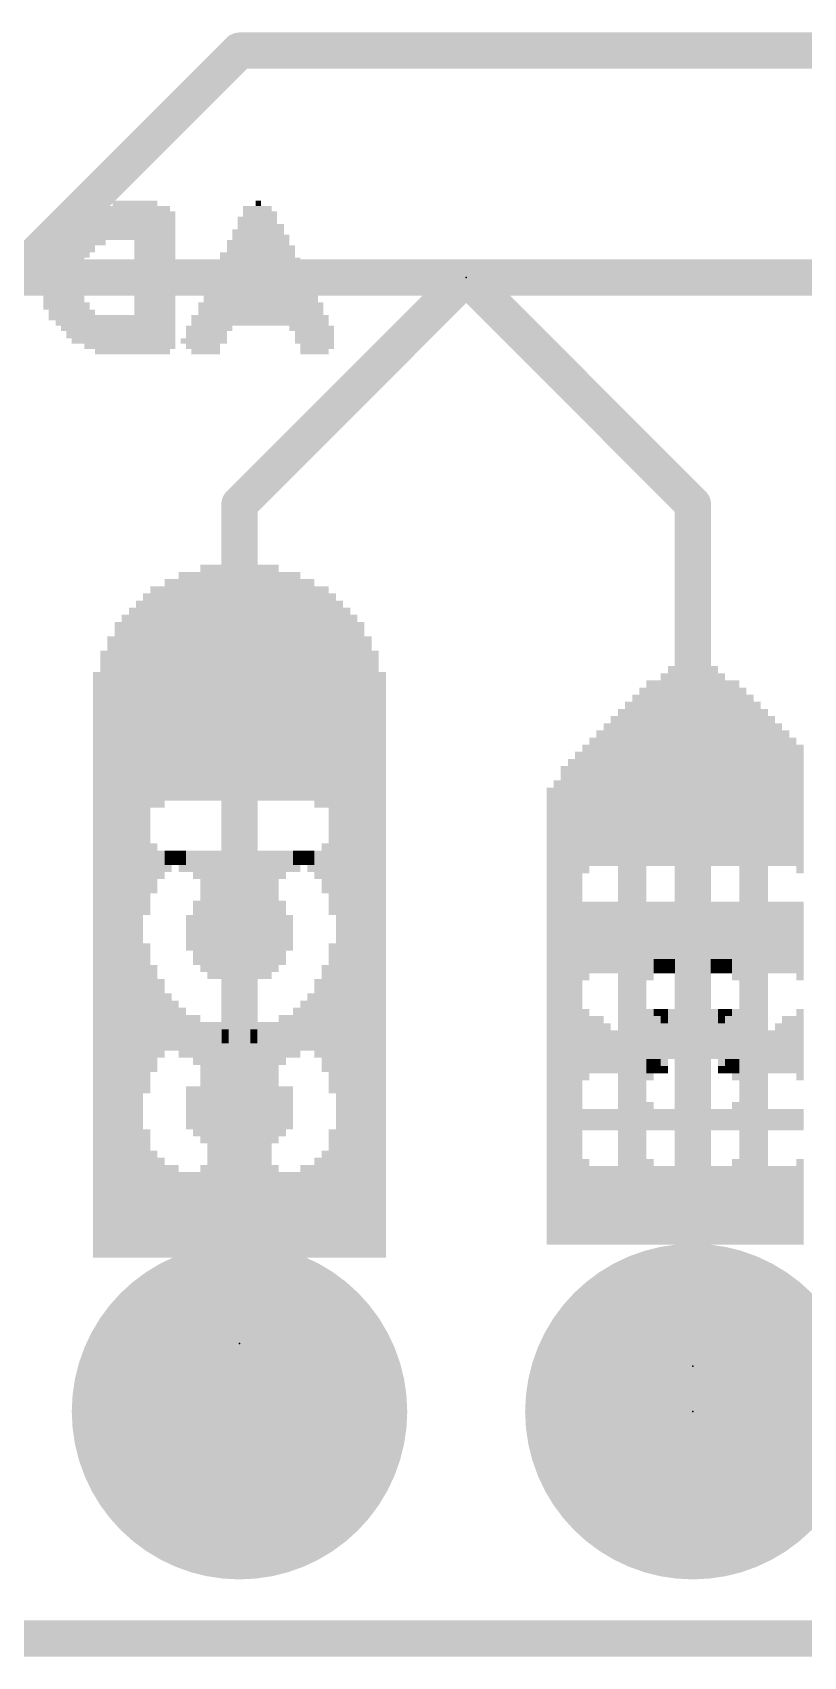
# Model space of a CAD drawing. Extents: x -41 to 66, y -21 to 32.
# Drawn here: x 14.08 to 18.4, y -0.1 to 8.99 of the extents above; entities that cross this region are included whole.
import ezdxf

# ---------------------------------------------------------------- set-up
doc = ezdxf.new("R2010")
doc.units = 0
for name, color, linetype in [('1', 12, 'CONTINUOUS'), ('16', 132, 'CONTINUOUS'), ('17', 110, 'CONTINUOUS'), ('20', 53, 'CONTINUOUS'), ('21', 41, 'CONTINUOUS'), ('22', 40, 'CONTINUOUS'), ('23', 53, 'CONTINUOUS'), ('24', 53, 'CONTINUOUS'), ('51', 53, 'CONTINUOUS')]:
    doc.layers.add(name, color=color, linetype=linetype)

# ---------------------------------------------------------------- blocks, each defined once
blk = doc.blocks.new('RECT')
blk.add_solid([(-0.5, -0.5), (0.5, -0.5), (-0.5, 0.5), (0.5, 0.5)])
blk = doc.blocks.new('ROUNDP')
at = {"const_width": 0.5}
blk.add_lwpolyline([(0, -0.25, 1), (0, 0.25, 1), (0, -0.25)], format="xyb", dxfattribs=at)

msp = doc.modelspace()

# ---------------------------------------------------------------- linework, layer by layer
at = {"layer": '1', "const_width": 0.2032}
for points in [[(12.7, 6.35), (15.24, 8.89)], [(15.24, 8.89), (20.32, 8.89)], [(15.24, 6.35), (16.51, 7.62)], [(16.51, 7.62), (20.32, 7.62)], [(15.24, 1.27), (15.24, 6.35)], [(25.4, 0), (0, 0)]]:
    msp.add_lwpolyline(points, dxfattribs=at)
at = {"layer": '1', "const_width": 0.1016}
for points in [[(15.24, 8.9408, 1), (15.24, 8.8392)], [(15.2759, 8.8541, 1), (15.2041, 8.9259)], [(16.51, 7.6708, 1), (16.51, 7.5692)], [(16.5459, 7.5841, 1), (16.4741, 7.6559)], [(15.2908, 6.35, 1), (15.1892, 6.35)], [(15.2041, 6.3859, 1), (15.2759, 6.3141)], [(15.1892, 1.27, 1), (15.2908, 1.27)]]:
    msp.add_lwpolyline(points, format="xyb", dxfattribs=at)
at = {"layer": '16', "const_width": 0.2032}
for points in [[(16.51, 7.62), (10.16, 7.62)], [(16.51, 7.62), (17.78, 6.35)], [(17.78, 1.27), (17.78, 6.35)], [(25.4, 0), (0, 0)]]:
    msp.add_lwpolyline(points, dxfattribs=at)
at = {"layer": '16', "const_width": 0.1016}
for points in [[(16.5459, 7.6559, 1), (16.4741, 7.5841)], [(16.51, 7.5692, 1), (16.51, 7.6708)], [(17.8308, 6.35, 1), (17.7292, 6.35)], [(17.7441, 6.3141, 1), (17.8159, 6.3859)], [(17.7292, 1.27, 1), (17.8308, 1.27)]]:
    msp.add_lwpolyline(points, format="xyb", dxfattribs=at)
at = {"layer": '20', "const_width": 0.2032}
msp.add_lwpolyline([(25.4, 0), (0, 0)], dxfattribs=at)
at = {"layer": '23'}
for p in [(15.24, 1.651), (17.78, 1.524), (17.78, 1.27)]:
    msp.add_point(p, dxfattribs=at)
at = {"layer": '24'}
for p in [(16.51, 7.62), (15.24, 1.651), (17.78, 1.524)]:
    msp.add_point(p, dxfattribs=at)

# ---------------------------------------------------------------- block references
at = {"layer": '17', "xscale": 1.8796, "yscale": 1.8796, "rotation": 90}
for p in [(15.24, 1.27), (15.24, 1.27), (17.78, 1.27), (17.78, 1.27)]:
    msp.add_blockref('ROUNDP', p, dxfattribs=at)
at = {"layer": '21', "yscale": 0.04, "rotation": 90}
for p, xscale in [((15.04, 5.351), 1.32), ((15.08, 5.351), 1.32), ((15.12, 5.351), 1.32), ((15.16, 5.351), 1.32), ((15.2, 5.351), 1.32), ((15.24, 5.351), 1.32), ((15.28, 5.351), 1.32), ((15.32, 5.351), 1.32), ((15.36, 5.351), 1.32), ((15.4, 5.351), 1.32), ((15.44, 5.351), 1.32), ((14.84, 5.311), 1.24), ((14.88, 5.311), 1.24), ((14.92, 5.331), 1.28), ((14.96, 5.331), 1.28), ((15, 5.331), 1.28), ((15.48, 5.331), 1.28), ((15.52, 5.331), 1.28), ((15.56, 5.331), 1.28), ((15.6, 5.551), 0.76), ((15.64, 5.551), 0.76), ((14.72, 4.951), 1.8), ((14.76, 5.271), 1.24), ((14.8, 5.271), 1.24), ((15.68, 5.531), 0.72), ((15.72, 5.531), 0.72), ((15.76, 5.491), 0.72), ((14.6, 3.931), 3.6), ((14.64, 3.951), 3.64), ((14.68, 3.971), 3.68), ((15.8, 3.971), 3.68), ((15.84, 3.951), 3.64), ((15.88, 3.931), 3.6), ((14.56, 3.911), 3.56), ((15.92, 3.911), 3.56), ((14.52, 3.871), 3.48), ((15.96, 3.871), 3.48), ((14.48, 3.831), 3.4), ((16, 3.831), 3.4), ((14.44, 3.771), 3.28), ((16.04, 3.771), 3.28), ((17.62, 5.024), 0.76), ((17.66, 5.044), 0.8), ((17.7, 4.884), 1.12), ((17.74, 4.884), 1.12), ((17.78, 4.884), 1.12), ((17.82, 4.884), 1.12), ((17.86, 4.884), 1.12), ((17.9, 4.884), 1.12), ((17.94, 4.864), 1.08), ((17.46, 3.744), 3.08), ((17.5, 3.764), 3.12), ((17.54, 4.984), 0.76), ((17.58, 5.004), 0.72), ((17.98, 4.844), 1.04), ((18.02, 4.844), 1.04), ((18.1, 4.804), 0.96), ((17.38, 3.704), 3), ((17.42, 3.724), 3.04), ((18.14, 4.784), 0.92), ((18.18, 4.764), 0.88), ((17.3, 4.864), 0.52), ((17.34, 4.864), 0.6), ((18.22, 4.744), 0.84), ((18.26, 4.724), 0.8), ((17.18, 4.804), 0.4), ((17.22, 4.844), 0.4), ((17.26, 4.864), 0.44), ((18.3, 4.704), 0.76), ((18.34, 4.684), 0.72), ((18.38, 4.644), 0.72), ((17.1, 3.564), 2.72), ((17.14, 4.764), 0.4), ((17.06, 3.544), 2.68), ((16.98, 3.484), 2.56), ((17.02, 3.504), 2.6), ((14.76, 4.311), 0.28), ((14.8, 4.331), 0.16), ((14.84, 4.351), 0.12), ((14.88, 4.371), 0.08), ((14.92, 4.371), 0.08), ((14.96, 4.351), 0.12), ((15, 4.331), 0.16), ((15.04, 4.311), 0.2), ((15.08, 4.071), 0.68), ((15.12, 4.051), 0.72), ((15.16, 4.051), 0.72), ((15.2, 4.051), 0.72), ((15.24, 4.051), 0.72), ((15.28, 4.051), 0.72), ((15.32, 4.051), 0.72), ((15.36, 4.051), 0.72), ((15.4, 4.051), 0.72), ((15.44, 4.071), 0.68), ((15.48, 4.331), 0.16), ((15.52, 4.351), 0.12), ((15.56, 4.351), 0.12), ((15.6, 4.371), 0.08), ((15.64, 4.371), 0.08), ((15.68, 4.351), 0.12), ((15.72, 4.331), 0.24), ((15.76, 4.291), 0.32), ((15.04, 3.971), 0.4), ((15.48, 3.951), 0.36), ((17.74, 3.924), 0.4), ((17.78, 3.924), 0.4), ((17.82, 3.924), 0.4), ((17.86, 3.924), 0.4), ((17.9, 3.924), 0.4), ((17.94, 3.924), 0.4), ((17.98, 3.924), 0.4), ((18.02, 3.924), 0.4), ((18.06, 3.924), 0.4), ((18.1, 3.924), 0.4), ((18.14, 3.924), 0.4), ((18.18, 3.924), 0.4), ((18.22, 3.924), 0.4), ((18.26, 3.924), 0.4), ((18.3, 3.924), 0.4), ((18.34, 3.924), 0.4), ((18.38, 3.904), 0.44), ((15, 3.951), 0.28), ((15.52, 3.951), 0.2), ((17.7, 3.904), 0.36), ((14.72, 3.471), 0.84), ((14.76, 3.471), 0.6), ((15.76, 3.451), 0.64), ((17.54, 3.744), 0.12), ((17.58, 3.764), 0.08), ((17.62, 3.764), 0.08), ((17.66, 3.764), 0.08), ((14.8, 3.471), 0.44), ((15.68, 3.451), 0.4), ((15.72, 3.451), 0.48), ((14.84, 3.451), 0.32), ((14.88, 3.431), 0.28), ((15.64, 3.431), 0.28), ((14.92, 3.391), 0.28), ((14.96, 3.371), 0.24), ((15, 3.351), 0.28), ((15.48, 3.411), 0.16), ((15.52, 3.411), 0.16), ((15.56, 3.431), 0.2), ((15.6, 3.431), 0.2), ((17.54, 3.324), 0.4), ((17.58, 3.344), 0.36), ((17.62, 3.364), 0.32), ((17.66, 3.384), 0.28), ((17.7, 3.384), 0.28), ((17.74, 3.404), 0.24), ((17.78, 3.424), 0.2), ((17.82, 3.444), 0.16), ((17.86, 3.444), 0.16), ((17.9, 3.464), 0.12), ((17.94, 3.484), 0.08), ((17.98, 3.504), 0.04), ((18.3, 3.324), 0.32), ((18.34, 3.324), 0.32), ((18.38, 3.324), 0.4), ((15.04, 3.151), 0.6), ((15.08, 3.171), 0.56), ((15.12, 3.211), 0.48), ((15.16, 3.271), 0.28), ((15.2, 3.311), 0.2), ((15.24, 3.351), 0.12), ((15.28, 3.351), 0.12), ((15.32, 3.371), 0.08), ((15.36, 3.391), 0.12), ((15.4, 3.391), 0.12), ((15.44, 3.391), 0.12), ((18.22, 3.284), 0.24), ((18.26, 3.304), 0.28), ((18.06, 3.224), 0.12), ((18.1, 3.244), 0.16), ((18.14, 3.264), 0.2), ((18.18, 3.264), 0.2), ((17.94, 3.184), 0.04), ((17.98, 3.204), 0.08), ((18.02, 3.204), 0.08), ((14.96, 2.971), 0.16), ((15, 2.971), 0.24), ((15.4, 2.591), 0.92), ((15.44, 2.931), 0.32), ((15.48, 2.951), 0.28), ((15.52, 2.971), 0.24), ((17.54, 2.924), 0.16), ((15.36, 2.551), 0.84), ((17.58, 2.904), 0.12), ((17.62, 2.904), 0.12), ((17.66, 2.904), 0.12), ((17.7, 2.904), 0.12), ((17.74, 2.904), 0.12), ((17.78, 2.904), 0.12), ((17.82, 2.904), 0.12), ((17.86, 2.904), 0.12), ((17.9, 2.904), 0.12), ((17.94, 2.904), 0.12), ((17.98, 2.904), 0.12), ((18.02, 2.904), 0.12), ((18.06, 2.904), 0.12), ((18.1, 2.904), 0.12), ((18.14, 2.904), 0.12), ((18.18, 2.904), 0.12), ((18.22, 2.904), 0.12), ((18.26, 2.904), 0.12), ((18.3, 2.904), 0.12), ((18.34, 2.904), 0.12), ((18.38, 2.904), 0.12), ((14.72, 2.491), 0.72), ((14.76, 2.431), 0.6), ((15.28, 2.431), 0.6), ((15.32, 2.471), 0.68), ((15.72, 2.431), 0.6), ((15.76, 2.451), 0.64), ((14.8, 2.411), 0.56), ((14.84, 2.391), 0.52), ((14.88, 2.391), 0.52), ((15.2, 2.391), 0.52), ((15.24, 2.411), 0.56), ((15.44, 2.391), 0.52), ((15.68, 2.391), 0.52), ((17.14, 2.424), 0.44), ((17.34, 2.424), 0.44), ((17.54, 2.444), 0.48), ((17.58, 2.424), 0.44), ((17.62, 2.424), 0.44), ((17.66, 2.424), 0.44), ((17.7, 2.424), 0.44), ((17.74, 2.424), 0.44), ((17.78, 2.424), 0.44), ((17.82, 2.424), 0.44), ((17.86, 2.424), 0.44), ((17.9, 2.424), 0.44), ((17.94, 2.424), 0.44), ((17.98, 2.424), 0.44), ((18.02, 2.424), 0.44), ((18.06, 2.424), 0.44), ((18.1, 2.424), 0.44), ((18.14, 2.424), 0.44), ((18.18, 2.424), 0.44), ((18.22, 2.424), 0.44), ((18.26, 2.424), 0.44), ((18.3, 2.424), 0.44), ((18.34, 2.424), 0.44), ((18.38, 2.444), 0.48), ((14.92, 2.371), 0.48), ((14.96, 2.371), 0.48), ((15, 2.371), 0.48), ((15.04, 2.371), 0.48), ((15.08, 2.371), 0.48), ((15.12, 2.371), 0.48), ((15.16, 2.371), 0.48), ((15.48, 2.371), 0.48), ((15.52, 2.371), 0.48), ((15.56, 2.351), 0.44), ((15.6, 2.371), 0.48), ((15.64, 2.371), 0.48), ((17.18, 2.404), 0.4), ((17.22, 2.404), 0.4), ((17.26, 2.404), 0.4), ((17.3, 2.404), 0.4)]:
    msp.add_blockref('RECT', p, dxfattribs=dict(at, xscale=xscale))
msp.add_blockref('RECT', (18.06, 4.824), dxfattribs=at)
at = {"layer": '22'}
for p, xscale, yscale, rotation in [((14.625, 8.005), 0.45, 0.03, 180), ((14.655, 8.035), 0.25, 0.03, 180), ((15.34, 8.005), 0.16, 0.03, 180), ((15.345, 8.035), 0.03, 0.03, 180), ((14.56, 7.905), 0.64, 0.03, 180), ((14.575, 7.94), 0.61, 0.04, 180), ((14.605, 7.975), 0.55, 0.03, 180), ((15.34, 7.94), 0.22, 0.04, 180), ((15.36, 7.905), 0.26, 0.03, 180), ((15.355, 7.975), 0.19, 0.03, 180), ((14.33, 7.815), 0.32, 0.03, 180), ((14.545, 7.875), 0.67, 0.03, 180), ((14.545, 7.845), 0.67, 0.03, 180), ((14.765, 7.815), 0.23, 0.03, 180), ((15.345, 7.815), 0.35, 0.03, 180), ((15.345, 7.875), 0.29, 0.03, 180), ((15.36, 7.845), 0.32, 0.03, 180), ((14.27, 7.745), 0.26, 0.03, 180), ((14.255, 7.715), 0.23, 0.03, 180), ((14.3, 7.78), 0.26, 0.04, 180), ((14.765, 7.78), 0.23, 0.04, 180), ((14.765, 7.745), 0.23, 0.03, 180), ((14.765, 7.715), 0.23, 0.03, 180), ((15.34, 7.745), 0.42, 0.03, 180), ((15.355, 7.715), 0.45, 0.03, 180), ((15.36, 7.78), 0.38, 0.04, 180), ((14.22, 7.62), 0.22, 0.04, 180), ((14.255, 7.685), 0.23, 0.03, 180), ((14.235, 7.655), 0.19, 0.03, 180), ((14.765, 7.685), 0.23, 0.03, 180), ((14.765, 7.655), 0.23, 0.03, 180), ((14.765, 7.62), 0.23, 0.04, 180), ((15.2, 7.62), 0.26, 0.04, 180), ((15.34, 7.685), 0.48, 0.03, 180), ((15.215, 7.655), 0.23, 0.03, 180), ((15.485, 7.655), 0.25, 0.03, 180), ((15.5, 7.62), 0.22, 0.04, 180), ((14.235, 7.585), 0.19, 0.03, 180), ((14.235, 7.555), 0.19, 0.03, 180), ((14.765, 7.585), 0.23, 0.03, 180), ((14.765, 7.555), 0.23, 0.03, 180), ((15.18, 7.585), 0.22, 0.03, 180), ((15.18, 7.555), 0.22, 0.03, 180), ((15.52, 7.585), 0.26, 0.03, 180), ((15.535, 7.555), 0.23, 0.03, 180), ((14.255, 7.525), 0.23, 0.03, 180), ((14.255, 7.495), 0.23, 0.03, 180), ((14.27, 7.46), 0.26, 0.04, 180), ((14.765, 7.525), 0.23, 0.03, 180), ((14.765, 7.495), 0.23, 0.03, 180), ((14.765, 7.46), 0.23, 0.04, 180), ((15.36, 7.46), 0.7, 0.04, 180), ((15.36, 7.525), 0.64, 0.03, 180), ((15.36, 7.495), 0.64, 0.03, 180), ((14.3, 7.425), 0.26, 0.03, 180), ((14.525, 7.395), 0.71, 0.03, 180), ((14.545, 7.365), 0.67, 0.03, 180), ((14.765, 7.425), 0.23, 0.03, 180), ((15.355, 7.395), 0.77, 0.03, 180), ((15.355, 7.365), 0.77, 0.03, 180), ((15.36, 7.425), 0.7, 0.03, 180), ((14.56, 7.335), 0.64, 0.03, 180), ((14.575, 7.3), 0.61, 0.04, 180), ((14.59, 7.265), 0.58, 0.03, 180), ((15.04, 7.265), 0.26, 0.03, 180), ((15.07, 7.335), 0.26, 0.03, 180), ((15.055, 7.3), 0.23, 0.04, 180), ((15.645, 7.335), 0.25, 0.03, 180), ((15.66, 7.3), 0.22, 0.04, 180), ((15.66, 7.265), 0.22, 0.03, 180), ((14.625, 7.235), 0.51, 0.03, 180), ((14.64, 7.205), 0.42, 0.03, 180), ((15.035, 7.235), 0.19, 0.03, 180), ((15.05, 7.205), 0.16, 0.03, 180), ((15.675, 7.235), 0.19, 0.03, 180), ((15.66, 7.205), 0.16, 0.03, 180), ((15.04, 5.351), 1.32, 0.04, 90), ((15.08, 5.351), 1.32, 0.04, 90), ((15.12, 5.351), 1.32, 0.04, 90), ((15.16, 5.351), 1.32, 0.04, 90), ((15.2, 5.351), 1.32, 0.04, 90), ((15.24, 5.351), 1.32, 0.04, 90), ((15.28, 5.351), 1.32, 0.04, 90), ((15.32, 5.351), 1.32, 0.04, 90), ((15.36, 5.351), 1.32, 0.04, 90), ((15.4, 5.351), 1.32, 0.04, 90), ((15.44, 5.351), 1.32, 0.04, 90), ((14.84, 5.551), 0.76, 0.04, 90), ((14.88, 5.551), 0.76, 0.04, 90), ((14.92, 5.331), 1.28, 0.04, 90), ((14.96, 5.331), 1.28, 0.04, 90), ((15, 5.331), 1.28, 0.04, 90), ((15.48, 5.331), 1.28, 0.04, 90), ((15.52, 5.331), 1.28, 0.04, 90), ((15.56, 5.331), 1.28, 0.04, 90), ((15.6, 5.311), 1.24, 0.04, 90), ((15.64, 5.311), 1.24, 0.04, 90), ((14.72, 5.491), 0.72, 0.04, 90), ((14.76, 5.531), 0.72, 0.04, 90), ((14.8, 5.531), 0.72, 0.04, 90), ((15.68, 5.271), 1.24, 0.04, 90), ((15.72, 5.271), 1.24, 0.04, 90), ((15.76, 4.951), 1.8, 0.04, 90), ((14.6, 3.931), 3.6, 0.04, 90), ((14.64, 3.951), 3.64, 0.04, 90), ((14.68, 3.971), 3.68, 0.04, 90), ((15.8, 3.971), 3.68, 0.04, 90), ((15.84, 3.951), 3.64, 0.04, 90), ((15.88, 3.931), 3.6, 0.04, 90), ((14.56, 3.911), 3.56, 0.04, 90), ((15.92, 3.911), 3.56, 0.04, 90), ((14.52, 3.871), 3.48, 0.04, 90), ((15.96, 3.871), 3.48, 0.04, 90), ((14.48, 3.831), 3.4, 0.04, 90), ((16, 3.831), 3.4, 0.04, 90), ((14.44, 3.771), 3.28, 0.04, 90), ((16.04, 3.771), 3.28, 0.04, 90), ((17.62, 4.864), 1.08, 0.04, 90), ((17.66, 4.884), 1.12, 0.04, 90), ((17.7, 4.884), 1.12, 0.04, 90), ((17.74, 4.884), 1.12, 0.04, 90), ((17.78, 4.884), 1.12, 0.04, 90), ((17.82, 4.884), 1.12, 0.04, 90), ((17.86, 4.884), 1.12, 0.04, 90), ((17.9, 5.044), 0.8, 0.04, 90), ((17.94, 5.024), 0.76, 0.04, 90), ((17.46, 4.804), 0.96, 0.04, 90), ((17.54, 4.844), 1.04, 0.04, 90), ((17.58, 4.844), 1.04, 0.04, 90), ((17.98, 5.004), 0.72, 0.04, 90), ((18.02, 4.984), 0.76, 0.04, 90), ((18.06, 3.764), 3.12, 0.04, 90), ((18.1, 3.744), 3.08, 0.04, 90), ((17.38, 4.764), 0.88, 0.04, 90), ((17.42, 4.784), 0.92, 0.04, 90), ((18.14, 3.724), 3.04, 0.04, 90), ((18.18, 3.704), 3, 0.04, 90), ((17.3, 4.724), 0.8, 0.04, 90), ((17.34, 4.744), 0.84, 0.04, 90), ((18.22, 4.864), 0.6, 0.04, 90), ((18.26, 4.864), 0.52, 0.04, 90), ((17.18, 4.644), 0.72, 0.04, 90), ((17.22, 4.684), 0.72, 0.04, 90), ((17.26, 4.704), 0.76, 0.04, 90), ((18.3, 4.864), 0.44, 0.04, 90), ((18.34, 4.844), 0.4, 0.04, 90), ((18.38, 4.804), 0.4, 0.04, 90), ((17.1, 3.564), 2.72, 0.04, 90), ((17.14, 3.584), 2.76, 0.04, 90), ((17.06, 3.544), 2.68, 0.04, 90), ((16.98, 3.484), 2.56, 0.04, 90), ((17.02, 3.504), 2.6, 0.04, 90), ((14.72, 4.291), 0.32, 0.04, 90), ((14.76, 4.331), 0.24, 0.04, 90), ((14.8, 4.351), 0.12, 0.04, 90), ((14.84, 4.371), 0.08, 0.04, 90), ((14.88, 4.371), 0.08, 0.04, 90), ((14.92, 4.351), 0.12, 0.04, 90), ((14.96, 4.351), 0.12, 0.04, 90), ((15, 4.331), 0.16, 0.04, 90), ((15.04, 4.071), 0.68, 0.04, 90), ((15.08, 4.051), 0.72, 0.04, 90), ((15.12, 4.051), 0.72, 0.04, 90), ((15.16, 4.051), 0.72, 0.04, 90), ((15.2, 4.051), 0.72, 0.04, 90), ((15.24, 4.051), 0.72, 0.04, 90), ((15.28, 4.051), 0.72, 0.04, 90), ((15.32, 4.051), 0.72, 0.04, 90), ((15.36, 4.051), 0.72, 0.04, 90), ((15.4, 4.071), 0.68, 0.04, 90), ((15.44, 4.311), 0.2, 0.04, 90), ((15.48, 4.331), 0.16, 0.04, 90), ((15.52, 4.351), 0.12, 0.04, 90), ((15.56, 4.371), 0.08, 0.04, 90), ((15.6, 4.371), 0.08, 0.04, 90), ((15.64, 4.351), 0.12, 0.04, 90), ((15.68, 4.331), 0.16, 0.04, 90), ((15.72, 4.311), 0.28, 0.04, 90), ((15, 3.951), 0.36, 0.04, 90), ((15.44, 3.971), 0.4, 0.04, 90), ((17.18, 3.904), 0.44, 0.04, 90), ((17.22, 3.924), 0.4, 0.04, 90), ((17.26, 3.924), 0.4, 0.04, 90), ((17.3, 3.924), 0.4, 0.04, 90), ((17.34, 3.924), 0.4, 0.04, 90), ((17.38, 3.924), 0.4, 0.04, 90), ((17.42, 3.924), 0.4, 0.04, 90), ((17.46, 3.924), 0.4, 0.04, 90), ((17.5, 3.924), 0.4, 0.04, 90), ((17.54, 3.924), 0.4, 0.04, 90), ((17.58, 3.924), 0.4, 0.04, 90), ((17.62, 3.924), 0.4, 0.04, 90), ((17.66, 3.924), 0.4, 0.04, 90), ((17.7, 3.924), 0.4, 0.04, 90), ((17.74, 3.924), 0.4, 0.04, 90), ((17.78, 3.924), 0.4, 0.04, 90), ((17.82, 3.924), 0.4, 0.04, 90), ((14.96, 3.951), 0.2, 0.04, 90), ((15.48, 3.951), 0.28, 0.04, 90), ((17.86, 3.904), 0.36, 0.04, 90), ((15.76, 3.471), 0.84, 0.04, 90), ((14.72, 3.451), 0.64, 0.04, 90), ((15.72, 3.471), 0.6, 0.04, 90), ((17.9, 3.764), 0.08, 0.04, 90), ((17.94, 3.764), 0.08, 0.04, 90), ((17.98, 3.764), 0.08, 0.04, 90), ((18.02, 3.744), 0.12, 0.04, 90), ((14.76, 3.451), 0.48, 0.04, 90), ((14.8, 3.451), 0.4, 0.04, 90), ((15.68, 3.471), 0.44, 0.04, 90), ((14.84, 3.431), 0.28, 0.04, 90), ((15.6, 3.431), 0.28, 0.04, 90), ((15.64, 3.451), 0.32, 0.04, 90), ((14.88, 3.431), 0.2, 0.04, 90), ((14.92, 3.431), 0.2, 0.04, 90), ((14.96, 3.411), 0.16, 0.04, 90), ((15, 3.411), 0.16, 0.04, 90), ((15.48, 3.351), 0.28, 0.04, 90), ((15.52, 3.371), 0.24, 0.04, 90), ((15.56, 3.391), 0.28, 0.04, 90), ((17.18, 3.324), 0.4, 0.04, 90), ((17.22, 3.324), 0.32, 0.04, 90), ((17.26, 3.324), 0.32, 0.04, 90), ((17.58, 3.504), 0.04, 0.04, 90), ((17.62, 3.484), 0.08, 0.04, 90), ((17.66, 3.464), 0.12, 0.04, 90), ((17.7, 3.444), 0.16, 0.04, 90), ((17.74, 3.444), 0.16, 0.04, 90), ((17.78, 3.424), 0.2, 0.04, 90), ((17.82, 3.404), 0.24, 0.04, 90), ((17.86, 3.384), 0.28, 0.04, 90), ((17.9, 3.384), 0.28, 0.04, 90), ((17.94, 3.364), 0.32, 0.04, 90), ((17.98, 3.344), 0.36, 0.04, 90), ((18.02, 3.324), 0.4, 0.04, 90), ((15.04, 3.391), 0.12, 0.04, 90), ((15.08, 3.391), 0.12, 0.04, 90), ((15.12, 3.391), 0.12, 0.04, 90), ((15.16, 3.371), 0.08, 0.04, 90), ((15.2, 3.351), 0.12, 0.04, 90), ((15.24, 3.351), 0.12, 0.04, 90), ((15.28, 3.311), 0.2, 0.04, 90), ((15.32, 3.271), 0.28, 0.04, 90), ((15.36, 3.211), 0.48, 0.04, 90), ((15.4, 3.171), 0.56, 0.04, 90), ((15.44, 3.151), 0.6, 0.04, 90), ((17.3, 3.304), 0.28, 0.04, 90), ((17.34, 3.284), 0.24, 0.04, 90), ((17.38, 3.264), 0.2, 0.04, 90), ((17.42, 3.264), 0.2, 0.04, 90), ((17.46, 3.244), 0.16, 0.04, 90), ((17.5, 3.224), 0.12, 0.04, 90), ((17.54, 3.204), 0.08, 0.04, 90), ((17.58, 3.204), 0.08, 0.04, 90), ((17.62, 3.184), 0.04, 0.04, 90), ((14.96, 2.971), 0.24, 0.04, 90), ((15, 2.951), 0.28, 0.04, 90), ((15.04, 2.931), 0.32, 0.04, 90), ((15.08, 2.591), 0.92, 0.04, 90), ((15.48, 2.971), 0.24, 0.04, 90), ((15.52, 2.971), 0.16, 0.04, 90), ((18.02, 2.924), 0.16, 0.04, 90), ((15.12, 2.551), 0.84, 0.04, 90), ((17.18, 2.904), 0.12, 0.04, 90), ((17.22, 2.904), 0.12, 0.04, 90), ((17.26, 2.904), 0.12, 0.04, 90), ((17.3, 2.904), 0.12, 0.04, 90), ((17.34, 2.904), 0.12, 0.04, 90), ((17.38, 2.904), 0.12, 0.04, 90), ((17.42, 2.904), 0.12, 0.04, 90), ((17.46, 2.904), 0.12, 0.04, 90), ((17.5, 2.904), 0.12, 0.04, 90), ((17.54, 2.904), 0.12, 0.04, 90), ((17.58, 2.904), 0.12, 0.04, 90), ((17.62, 2.904), 0.12, 0.04, 90), ((17.66, 2.904), 0.12, 0.04, 90), ((17.7, 2.904), 0.12, 0.04, 90), ((17.74, 2.904), 0.12, 0.04, 90), ((17.78, 2.904), 0.12, 0.04, 90), ((17.82, 2.904), 0.12, 0.04, 90), ((17.86, 2.904), 0.12, 0.04, 90), ((17.9, 2.904), 0.12, 0.04, 90), ((17.94, 2.904), 0.12, 0.04, 90), ((17.98, 2.904), 0.12, 0.04, 90), ((15.76, 2.491), 0.72, 0.04, 90), ((14.72, 2.451), 0.64, 0.04, 90), ((14.76, 2.431), 0.6, 0.04, 90), ((15.16, 2.471), 0.68, 0.04, 90), ((15.2, 2.431), 0.6, 0.04, 90), ((15.72, 2.431), 0.6, 0.04, 90), ((14.8, 2.391), 0.52, 0.04, 90), ((15.04, 2.391), 0.52, 0.04, 90), ((15.24, 2.411), 0.56, 0.04, 90), ((15.28, 2.391), 0.52, 0.04, 90), ((15.6, 2.391), 0.52, 0.04, 90), ((15.64, 2.391), 0.52, 0.04, 90), ((15.68, 2.411), 0.56, 0.04, 90), ((17.18, 2.444), 0.48, 0.04, 90), ((17.22, 2.424), 0.44, 0.04, 90), ((17.26, 2.424), 0.44, 0.04, 90), ((17.3, 2.424), 0.44, 0.04, 90), ((17.34, 2.424), 0.44, 0.04, 90), ((17.38, 2.424), 0.44, 0.04, 90), ((17.42, 2.424), 0.44, 0.04, 90), ((17.46, 2.424), 0.44, 0.04, 90), ((17.5, 2.424), 0.44, 0.04, 90), ((17.54, 2.424), 0.44, 0.04, 90), ((17.58, 2.424), 0.44, 0.04, 90), ((17.62, 2.424), 0.44, 0.04, 90), ((17.66, 2.424), 0.44, 0.04, 90), ((17.7, 2.424), 0.44, 0.04, 90), ((17.74, 2.424), 0.44, 0.04, 90), ((17.78, 2.424), 0.44, 0.04, 90), ((17.82, 2.424), 0.44, 0.04, 90), ((17.86, 2.424), 0.44, 0.04, 90), ((17.9, 2.424), 0.44, 0.04, 90), ((17.94, 2.424), 0.44, 0.04, 90), ((17.98, 2.424), 0.44, 0.04, 90), ((18.02, 2.444), 0.48, 0.04, 90), ((18.22, 2.424), 0.44, 0.04, 90), ((14.84, 2.371), 0.48, 0.04, 90), ((14.88, 2.371), 0.48, 0.04, 90), ((14.92, 2.351), 0.44, 0.04, 90), ((14.96, 2.371), 0.48, 0.04, 90), ((15, 2.371), 0.48, 0.04, 90), ((15.32, 2.371), 0.48, 0.04, 90), ((15.36, 2.371), 0.48, 0.04, 90), ((15.4, 2.371), 0.48, 0.04, 90), ((15.44, 2.371), 0.48, 0.04, 90), ((15.48, 2.371), 0.48, 0.04, 90), ((15.52, 2.371), 0.48, 0.04, 90), ((15.56, 2.371), 0.48, 0.04, 90), ((18.26, 2.404), 0.4, 0.04, 90), ((18.3, 2.404), 0.4, 0.04, 90), ((18.34, 2.404), 0.4, 0.04, 90), ((18.38, 2.404), 0.4, 0.04, 90)]:
    msp.add_blockref('RECT', p, dxfattribs=dict(at, xscale=xscale, yscale=yscale, rotation=rotation))
at = {"layer": '22', "yscale": 0.04, "rotation": 90}
msp.add_blockref('RECT', (17.5, 4.824), dxfattribs=at)
at = {"layer": '51', "xscale": 0.508, "yscale": 0.508}
for p in [(15.24, 1.27), (17.78, 1.27)]:
    msp.add_blockref('RECT', p, dxfattribs=at)

doc.saveas('drawing.dxf')
